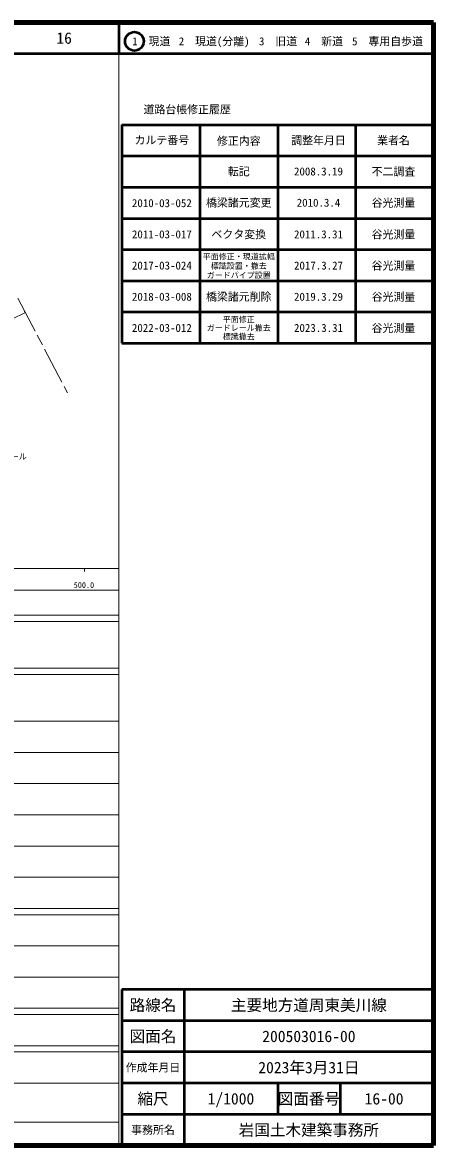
# Model space of a CAD drawing. Units: millimetres on the paper, enlarged 1000 times. Extents: x 40000 to 680000, y 20000 to 380000.
# Drawn here: x 548118 to 680000, y 20000 to 380000 of the extents above; entities that cross this region are included whole.
import ezdxf
from ezdxf.enums import TextEntityAlignment as Align

# ---------------------------------------------------------------- set-up
doc = ezdxf.new("R2010")
doc.units = ezdxf.units.MM
doc.header["$LTSCALE"] = 1000
doc.linetypes.add('CHAIN', pattern=[18.5, 12, -1.5, 3.5, -1.5])
for name, color, linetype, lineweight in [('M-BGD', 7, 'Continuous', 13), ('M-BMK', 2, 'CHAIN', 13), ('M-STR-HTXT', 7, 'Continuous', 13), ('M-TTL', 2, 'Continuous', 140), ('M-TTL-BAND', 7, 'Continuous', 13), ('M-TTL-FRAM', 2, 'Continuous', 50), ('M-TTL-LINE', 7, 'Continuous', 50)]:
    doc.layers.add(name, color=color, linetype=linetype, lineweight=lineweight)
doc.layers.add('M-TTL-TXT', color=7, linetype='Continuous')
doc.styles.add('ＭＳ ゴシック', font='')
doc.styles.get('ＭＳ ゴシック').set_extended_font_data('MS Gothic')

msp = doc.modelspace()

# ---------------------------------------------------------------- linework, layer by layer
at = {"layer": 'M-BGD'}
msp.add_line((549053, 287001), (535978, 280719), dxfattribs=at)
msp.add_circle((548827, 287292), 100, dxfattribs=at)
at = {"layer": 'M-BMK'}
msp.add_line((546595, 291670), (562596, 261282), dxfattribs=at)
at = {"layer": 'M-TTL'}
for p, q in [((680000, 380000), (40000, 380000)), ((680000, 20000), (680000, 380000)), ((40000, 20000), (680000, 20000))]:
    msp.add_line(p, q, dxfattribs=at)
at = {"layer": 'M-TTL-BAND'}
for p, q in [((579000, 20000), (579000, 370000)), ((40000, 205000), (579000, 205000)), ((568000, 205000), (568000, 204000)), ((68000, 198000), (579000, 198000)), ((40000, 190000), (579000, 190000)), ((40000, 188000), (579000, 188000)), ((40000, 173000), (579000, 173000)), ((40000, 171000), (579000, 171000)), ((40000, 156000), (579000, 156000)), ((46000, 146000), (579000, 146000)), ((52000, 136000), (579000, 136000)), ((46000, 126000), (579000, 126000)), ((52000, 116000), (579000, 116000)), ((46000, 106000), (579000, 106000)), ((40000, 96000), (579000, 96000)), ((40000, 94000), (579000, 94000)), ((49000, 84000), (579000, 84000)), ((40000, 74000), (579000, 74000)), ((40000, 64000), (579000, 64000)), ((40000, 62000), (579000, 62000)), ((40000, 52000), (579000, 52000)), ((40000, 50000), (579000, 50000)), ((40000, 40000), (579000, 40000)), ((68000, 27500), (579000, 27500))]:
    msp.add_line(p, q, dxfattribs=at)
at = {"layer": 'M-TTL-FRAM'}
for p, q in [((580000, 347197), (680000, 347197)), ((580000, 347197), (580000, 277197)), ((580000, 277197), (680000, 277197)), ((680000, 70000), (580000, 70000)), ((580000, 70000), (580000, 20000))]:
    msp.add_line(p, q, dxfattribs=at)
at = {"layer": 'M-TTL-LINE'}
for p, q in [((579000, 380000), (579000, 370000)), ((40000, 370000), (680000, 370000)), ((605000, 347197), (605000, 277197)), ((630000, 347197), (630000, 277197)), ((655000, 347197), (655000, 277197)), ((580000, 337197), (680000, 337197)), ((580000, 327197), (680000, 327197)), ((580000, 317197), (680000, 317197)), ((580000, 307197), (680000, 307197)), ((580000, 297197), (680000, 297197)), ((580000, 287197), (680000, 287197)), ((600000, 70000), (600000, 20000)), ((680000, 60000), (580000, 60000)), ((680000, 50000), (580000, 50000)), ((680000, 40000), (580000, 40000)), ((630000, 40000), (630000, 30000)), ((650000, 40000), (650000, 30000)), ((680000, 30000), (580000, 30000))]:
    msp.add_line(p, q, dxfattribs=at)
msp.add_circle((584031, 373958), 3000, dxfattribs=at)

# ---------------------------------------------------------------- texts
at = {"layer": 'M-STR-HTXT', "style": 'ＭＳ ゴシック'}
msp.add_text('ガードレール', height=1833, dxfattribs=at).set_placement((534119, 239375), align=Align.BOTTOM_LEFT)
at = {"layer": 'M-TTL-BAND', "style": 'ＭＳ ゴシック'}
msp.add_text('500.0', height=1833, dxfattribs=at).set_placement((567844, 198195), align=Align.BOTTOM_CENTER)
at = {"layer": 'M-TTL-TXT', "style": 'ＭＳ ゴシック'}
for s, height, p in [('16', 3666, (561497, 375000)), ('1\u3000現道', 2566, (589448, 373958)), ('2\u3000現道(分離)', 2566, (609619, 373958)), ('3\u3000旧道', 2566, (630121, 373958)), ('4\u3000新道', 2566, (644824, 373958)), ('5\u3000専用自歩道', 2566, (665228, 373958)), ('道路台帳修正履歴', 2566, (600968, 352113)), ('カルテ番号', 2566, (592839, 342277)), ('修正内容', 2566, (617509, 342023)), ('調整年月日', 2566, (643089, 342197)), ('業者名', 2566, (667134, 342197)), ('転記', 2566, (617509, 332245)), ('2008.3.19', 2566, (643089, 332245)), ('不二調査', 2566, (667134, 332189)), ('2010-03-052', 2566, (592839, 322086)), ('橋梁諸元変更', 2566, (617509, 322231)), ('2010.3.4', 2566, (643089, 322231)), ('谷光測量', 2566, (667134, 322174)), ('2011-03-017', 2566, (592839, 312086)), ('ベクタ変換', 2566, (617509, 312084)), ('2011.3.31', 2566, (643089, 312084)), ('谷光測量', 2566, (667134, 312027)), ('平面修正・現道拡幅', 1833, (617509, 304959)), ('2017-03-024', 2566, (592839, 302086)), ('標識設置・撤去', 1833, (617509, 301931)), ('2017.3.27', 2566, (643089, 302084)), ('谷光測量', 2566, (667134, 302027)), ('ガードパイプ設置', 1833, (617509, 298970)), ('2018-03-008', 2566, (592839, 292086)), ('橋梁諸元削除', 2566, (617509, 292084)), ('2019.3.29', 2566, (643089, 292084)), ('谷光測量', 2566, (667134, 292027)), ('平面修正', 1833, (617509, 284812)), ('2022-03-012', 2566, (592839, 282086)), ('ガードレール撤去', 1833, (617509, 282086)), ('2023.3.31', 2566, (643089, 282084)), ('谷光測量', 2566, (667134, 282027)), ('標識撤去', 1833, (617509, 279293)), ('路線名', 3666, (590000, 65000)), ('路線名', 3666, (590000, 65000)), ('主要地方道周東美川線', 3666, (640000, 65000)), ('図面名', 3666, (590000, 55000)), ('図面名', 3666, (590000, 55000)), ('200503016-00', 3666, (640000, 55000)), ('2023年3月31日', 3666, (640000, 45000)), ('作成年月日', 2566, (590000, 45000)), ('作成年月日', 2566, (590000, 45000)), ('縮尺', 3666, (590000, 35000)), ('縮尺', 3666, (590000, 35000)), ('1/1000', 3666, (615000, 35000)), ('図面番号', 3666, (640000, 35000)), ('図面番号', 3666, (640000, 35000)), ('16-00', 3666, (664125, 35000)), ('事務所名', 2566, (590000, 25000)), ('事務所名', 2566, (590000, 25000)), ('岩国土木建築事務所', 3666, (640000, 25000))]:
    msp.add_text(s, height=height, dxfattribs=at).set_placement(p, align=Align.MIDDLE_CENTER)

doc.saveas('drawing.dxf')
